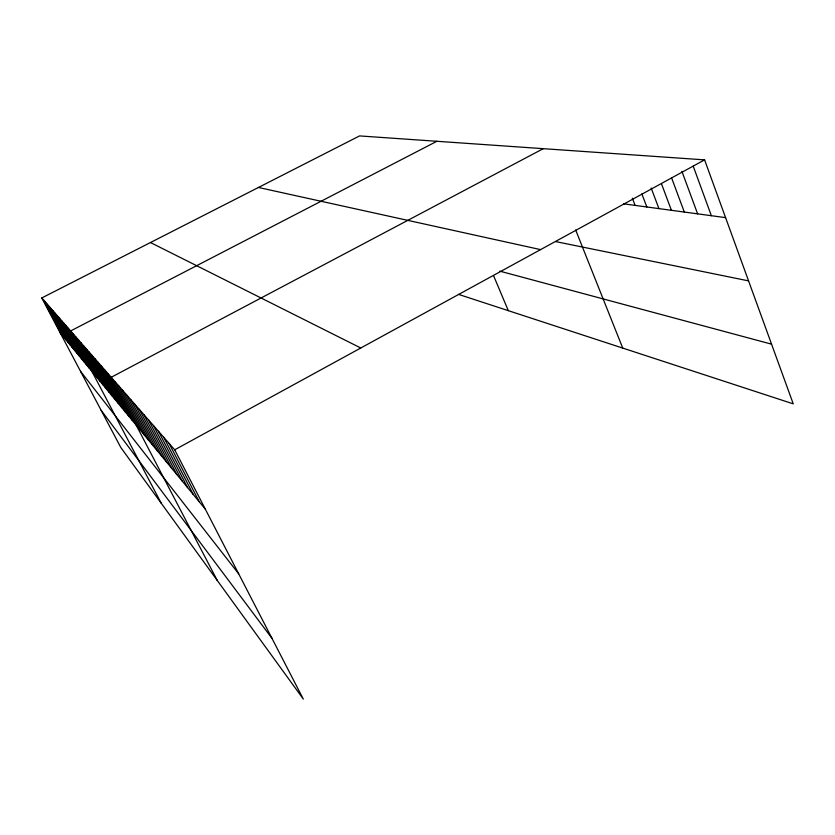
<?xml version="1.0" encoding="UTF-8"?>
<svg xmlns="http://www.w3.org/2000/svg" width="835" height="835" viewBox="0 0 835 835"><rect width="100%" height="100%" fill="white"/><g stroke="black" fill="none" stroke-linecap="round" stroke-linejoin="round"><path stroke-width="1.25" d="M704.594 159.871L359.551 135.917L41.75 297.97L174.703 449.814L704.594 159.871L793.25 403.858L458.498 294.369M543.251 148.672L111.201 377.295L217.34 580.576M436.893 141.282L70.631 330.952L161.259 503.275M623.714 203.855L725.584 217.632M555.505 241.555L748.567 280.884M258.443 187.468L540.579 249.613M499.831 271.156L771.561 344.166M150.467 242.536L360.772 347.997M60.162 332.8L205.274 509.079M80.536 371.335L238.664 573.791M101.139 410.309L271.98 638.357M55.068 313.177L74.785 350.564M53.043 310.86L72.561 347.861M51.06 308.595L70.38 345.21M49.119 306.382L68.251 342.621M47.219 304.211L66.163 340.085M45.351 302.082L64.118 337.611M43.535 300.005L62.124 335.179M41.75 297.97L120.783 447.466L303.314 699.083L174.703 449.814M78.135 339.521L100.054 381.261M75.578 336.599L97.257 377.848M73.073 333.739L94.512 374.529M68.251 328.238L89.23 368.11M65.923 325.577L86.683 365.02M63.658 322.988L84.199 361.993M61.435 320.452L81.767 359.04M59.264 317.968L79.388 356.148M57.145 315.546L77.06 353.32M101.192 365.845L125.26 411.874M98.029 362.244L121.816 407.689M94.96 358.737L118.455 403.608M91.965 355.324L115.188 399.641M89.053 351.994L112.005 395.769M86.224 348.759L108.905 392.001M83.458 345.596L105.878 388.327M80.765 342.527L102.935 384.747M122.474 390.164L148.494 440.097M118.601 385.749L144.267 434.972M114.854 381.459L140.176 429.994M107.767 373.37L132.452 420.61M104.438 369.561L128.809 416.185M143.808 414.525L171.718 468.31M139.257 409.327L166.77 462.298M134.863 404.307L161.98 456.484M130.594 399.443L157.345 450.848M126.471 394.736L152.847 445.389M163.66 437.196L193.292 494.518M158.431 431.225L187.614 487.619M153.389 425.464L182.134 480.96M148.515 419.901L176.843 474.53M169.077 443.385L199.179 501.668M493.579 275.717L508.317 310.662M575.67 230.001L622.733 348.091M632.335 198.177L635.101 205.4M641.844 193.856L646.833 206.986M651.154 188.021L658.94 208.625M661.497 183.836L671.423 210.316M671.57 177.824L684.314 212.059M681.903 171.321L697.622 213.854M693.207 166.144L711.368 215.712"/></g></svg>
